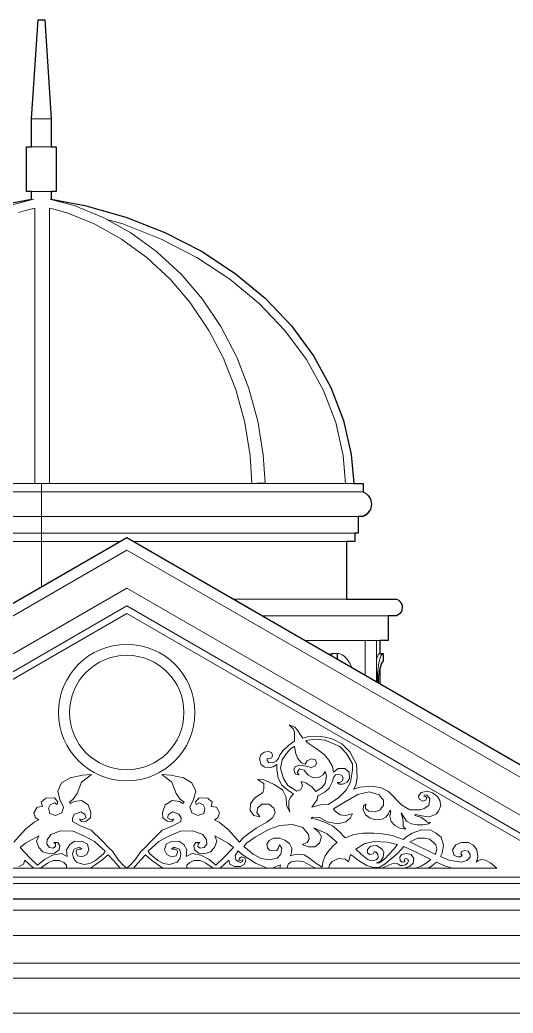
# Model space of a CAD drawing. Header units: millimetres. Extents: x -667 to -468, y -723 to -475.
# Drawn here: x -646.134 to -643.893, y -487.113 to -482.6 of the extents above; entities that cross this region are included whole.
import ezdxf

# ---------------------------------------------------------------- set-up
doc = ezdxf.new("R2010")
doc.units = ezdxf.units.MM
doc.layers.get('0').update_dxf_attribs({"lineweight": 9})
doc.layers.add('dinding', color=36, linetype='Continuous', lineweight=9)
doc.layers.add('NOTASI', color=250, linetype='Continuous', lineweight=5)

# ---------------------------------------------------------------- blocks, each defined once
blk = doc.blocks.new('RE3ER')
for p, q in [((-633.3624, -488.2026), (-633.3884, -488.1925)), ((-633.3884, -488.1925), (-633.3708, -488.2098)), ((-633.3708, -488.2098), (-633.3641, -488.2247)), ((-633.3493, -488.2171), (-633.3624, -488.2026)), ((-633.3391, -488.2353), (-633.3493, -488.2171)), ((-633.3641, -488.2247), (-633.3638, -488.2666)), ((-633.3269, -488.2527), (-633.3391, -488.2353)), ((-633.2991, -488.2445), (-633.3269, -488.2527)), ((-633.2709, -488.2578), (-633.3119, -488.2631)), ((-633.3119, -488.2631), (-633.3071, -488.2725)), ((-633.2565, -488.2437), (-633.2991, -488.2445)), ((-633.2244, -488.2621), (-633.2709, -488.2578)), ((-633.2246, -488.2479), (-633.2565, -488.2437)), ((-633.1905, -488.2576), (-633.2246, -488.2479)), ((-633.1586, -488.291), (-633.2244, -488.2621)), ((-633.1485, -488.2787), (-633.1905, -488.2576)), ((-633.4163, -488.3082), (-633.4302, -488.329)), ((-633.3892, -488.2843), (-633.4163, -488.3082)), ((-633.4001, -488.3224), (-633.3842, -488.3021)), ((-633.3638, -488.2666), (-633.3892, -488.2843)), ((-633.3842, -488.3021), (-633.3645, -488.2895)), ((-633.3645, -488.2895), (-633.3596, -488.3182)), ((-633.3071, -488.2725), (-633.265, -488.3002)), ((-633.265, -488.3002), (-633.2298, -488.3268)), ((-633.1282, -488.3224), (-633.1586, -488.291)), ((-633.1123, -488.3152), (-633.1485, -488.2787)), ((-633.517, -488.3287), (-633.5238, -488.3467)), ((-633.5238, -488.3467), (-633.5156, -488.3745)), ((-633.5026, -488.3155), (-633.517, -488.3287)), ((-633.482, -488.3138), (-633.5026, -488.3155)), ((-633.4888, -488.3545), (-633.4877, -488.3457)), ((-633.4814, -488.3628), (-633.4888, -488.3545)), ((-633.4877, -488.3457), (-633.4807, -488.3468)), ((-633.4681, -488.3179), (-633.482, -488.3138)), ((-633.4807, -488.3468), (-633.4666, -488.3416)), ((-633.464, -488.3298), (-633.4681, -488.3179)), ((-633.4666, -488.3416), (-633.464, -488.3298)), ((-633.4367, -488.3448), (-633.4478, -488.3577)), ((-633.4302, -488.329), (-633.4367, -488.3448)), ((-633.4273, -488.3887), (-633.4205, -488.3515)), ((-633.4205, -488.3515), (-633.4001, -488.3224)), ((-633.3596, -488.3182), (-633.3504, -488.3438)), ((-633.3504, -488.3438), (-633.3324, -488.3652)), ((-633.3151, -488.371), (-633.3065, -488.3555)), ((-633.3065, -488.3555), (-633.2874, -488.3459)), ((-633.2874, -488.3459), (-633.268, -488.351)), ((-633.268, -488.351), (-633.2635, -488.3665)), ((-633.2298, -488.3268), (-633.2074, -488.352)), ((-633.2074, -488.352), (-633.1916, -488.382)), ((-633.1002, -488.3694), (-633.1282, -488.3224)), ((-633.0831, -488.3709), (-633.1123, -488.3152)), ((-633.5156, -488.3745), (-633.4994, -488.3837)), ((-633.4994, -488.3837), (-633.4785, -488.3872)), ((-633.4635, -488.3645), (-633.4814, -488.3628)), ((-633.4785, -488.3872), (-633.4617, -488.3823)), ((-633.4478, -488.3577), (-633.4635, -488.3645)), ((-633.4617, -488.3823), (-633.4446, -488.3717)), ((-633.4446, -488.3717), (-633.4449, -488.3952)), ((-633.4449, -488.3952), (-633.4379, -488.4348)), ((-633.414, -488.4354), (-633.4273, -488.3887)), ((-633.3608, -488.3819), (-633.3668, -488.3964)), ((-633.3668, -488.3964), (-633.3601, -488.416)), ((-633.3361, -488.3755), (-633.3608, -488.3819)), ((-633.3526, -488.4079), (-633.3421, -488.3915)), ((-633.3421, -488.3915), (-633.3204, -488.398)), ((-633.3054, -488.3819), (-633.3361, -488.3755)), ((-633.3324, -488.3652), (-633.3151, -488.371)), ((-633.3204, -488.398), (-633.3017, -488.4214)), ((-633.2885, -488.3861), (-633.3054, -488.3819)), ((-633.2702, -488.3793), (-633.2885, -488.3861)), ((-633.2635, -488.3665), (-633.2702, -488.3793)), ((-633.1916, -488.382), (-633.1874, -488.4078)), ((-633.1874, -488.4078), (-633.1653, -488.3903)), ((-633.1653, -488.3903), (-633.1361, -488.3911)), ((-633.1361, -488.3911), (-633.1153, -488.4074)), ((-633.1095, -488.4532), (-633.1002, -488.3987)), ((-633.1002, -488.3987), (-633.1002, -488.3694)), ((-633.0794, -488.4297), (-633.0831, -488.3709)), ((-634.4222, -488.4561), (-634.3838, -488.4322)), ((-634.3838, -488.4322), (-634.3268, -488.4205)), ((-634.2859, -488.4179), (-634.3313, -488.4522)), ((-634.3268, -488.4205), (-634.2859, -488.4179)), ((-633.9259, -488.4205), (-633.9668, -488.4179)), ((-633.9668, -488.4179), (-633.9214, -488.4522)), ((-633.8689, -488.4322), (-633.9259, -488.4205)), ((-633.8305, -488.4561), (-633.8689, -488.4322)), ((-633.5027, -488.4423), (-633.5318, -488.4409)), ((-633.5318, -488.4409), (-633.5032, -488.4585)), ((-633.459, -488.4617), (-633.5027, -488.4423)), ((-633.4379, -488.4348), (-633.4209, -488.4661)), ((-633.3939, -488.4676), (-633.414, -488.4354)), ((-633.3601, -488.416), (-633.3428, -488.4192)), ((-633.3428, -488.4192), (-633.3526, -488.4079)), ((-633.3017, -488.4214), (-633.2771, -488.4326)), ((-633.2771, -488.4326), (-633.2553, -488.4306)), ((-633.2553, -488.4306), (-633.2342, -488.4196)), ((-633.2342, -488.4196), (-633.2247, -488.4034)), ((-633.2247, -488.4034), (-633.2184, -488.4241)), ((-633.2184, -488.4241), (-633.2246, -488.4588)), ((-633.1874, -488.4313), (-633.1907, -488.4497)), ((-633.1784, -488.4193), (-633.1874, -488.4313)), ((-633.162, -488.4166), (-633.1784, -488.4193)), ((-633.1491, -488.4217), (-633.162, -488.4166)), ((-633.1599, -488.454), (-633.1466, -488.4459)), ((-633.1426, -488.4322), (-633.1491, -488.4217)), ((-633.1466, -488.4459), (-633.1426, -488.4322)), ((-633.1149, -488.4354), (-633.1255, -488.4529)), ((-633.1153, -488.4074), (-633.1149, -488.4354)), ((-633.0839, -488.4616), (-633.0794, -488.4297)), ((-634.4399, -488.4942), (-634.4222, -488.4561)), ((-634.3313, -488.4522), (-634.351, -488.5046)), ((-633.9214, -488.4522), (-633.9017, -488.5046)), ((-633.8128, -488.4942), (-633.8305, -488.4561)), ((-633.5027, -488.4807), (-633.5085, -488.4996)), ((-633.5032, -488.4585), (-633.5027, -488.4807)), ((-633.4186, -488.4868), (-633.459, -488.4617)), ((-633.4209, -488.4661), (-633.3937, -488.4889)), ((-633.4024, -488.5201), (-633.4186, -488.4868)), ((-633.3533, -488.4942), (-633.3939, -488.4676)), ((-633.3937, -488.4889), (-633.3681, -488.5062)), ((-633.3356, -488.4852), (-633.3533, -488.4942)), ((-633.3278, -488.4706), (-633.3356, -488.4852)), ((-633.3129, -488.4553), (-633.3344, -488.4489)), ((-633.3344, -488.4489), (-633.3278, -488.4706)), ((-633.2847, -488.4734), (-633.3129, -488.4553)), ((-633.2665, -488.4944), (-633.2847, -488.4734)), ((-633.2416, -488.4784), (-633.2665, -488.4944)), ((-633.2246, -488.4588), (-633.2416, -488.4784)), ((-633.2061, -488.4805), (-633.2253, -488.4966)), ((-633.1907, -488.4497), (-633.2061, -488.4805)), ((-633.1705, -488.4545), (-633.1599, -488.454)), ((-633.1614, -488.4617), (-633.1705, -488.4545)), ((-633.1644, -488.5235), (-633.1294, -488.4888)), ((-633.1442, -488.4616), (-633.1614, -488.4617)), ((-633.1255, -488.4529), (-633.1442, -488.4616)), ((-633.1294, -488.4888), (-633.1095, -488.4532)), ((-633.0948, -488.484), (-633.0839, -488.4616)), ((-633.0666, -488.4759), (-633.0948, -488.484)), ((-633.0117, -488.471), (-633.0666, -488.4759)), ((-632.971, -488.4782), (-633.0117, -488.471)), ((-632.9377, -488.4949), (-632.971, -488.4782)), ((-634.5146, -488.543), (-634.4945, -488.5248)), ((-634.4945, -488.5248), (-634.455, -488.5243)), ((-634.455, -488.5243), (-634.439, -488.5424)), ((-634.4303, -488.5307), (-634.4399, -488.4942)), ((-634.4136, -488.5664), (-634.4303, -488.5307)), ((-634.3691, -488.5294), (-634.3872, -488.5431)), ((-634.351, -488.5046), (-634.3691, -488.5294)), ((-634.3654, -488.5407), (-634.3322, -488.5366)), ((-634.3322, -488.5366), (-634.3016, -488.5559)), ((-633.9205, -488.5366), (-633.9511, -488.5559)), ((-633.8873, -488.5407), (-633.9205, -488.5366)), ((-633.9017, -488.5046), (-633.8836, -488.5294)), ((-633.8836, -488.5294), (-633.8655, -488.5431)), ((-633.8391, -488.5664), (-633.8224, -488.5307)), ((-633.8224, -488.5307), (-633.8128, -488.4942)), ((-633.7977, -488.5243), (-633.8137, -488.5424)), ((-633.7582, -488.5248), (-633.7977, -488.5243)), ((-633.7381, -488.543), (-633.7582, -488.5248)), ((-633.5453, -488.5253), (-633.5644, -488.5509)), ((-633.5085, -488.4996), (-633.5453, -488.5253)), ((-633.3999, -488.5564), (-633.4024, -488.5201)), ((-633.3817, -488.5207), (-633.3902, -488.5393)), ((-633.3681, -488.5062), (-633.3817, -488.5207)), ((-633.2609, -488.5328), (-633.2744, -488.5514)), ((-633.2588, -488.5134), (-633.2609, -488.5328)), ((-633.2521, -488.511), (-633.2588, -488.5134)), ((-633.2253, -488.4966), (-633.2521, -488.511)), ((-633.2111, -488.5536), (-633.1644, -488.5235)), ((-633.1346, -488.5412), (-633.0762, -488.5086)), ((-633.0762, -488.5086), (-633.0245, -488.4971)), ((-633.0245, -488.4971), (-632.9799, -488.5097)), ((-632.9799, -488.5097), (-632.9599, -488.534)), ((-632.9599, -488.534), (-632.9599, -488.5575)), ((-632.8768, -488.5572), (-632.9377, -488.4949)), ((-632.7887, -488.4988), (-632.8011, -488.5153)), ((-632.8011, -488.5153), (-632.7977, -488.5301)), ((-632.7977, -488.5301), (-632.7816, -488.5388)), ((-632.7598, -488.4937), (-632.7887, -488.4988)), ((-632.7816, -488.5388), (-632.7673, -488.5343)), ((-632.7761, -488.5157), (-632.7739, -488.5102)), ((-632.7682, -488.5181), (-632.7761, -488.5157)), ((-632.7739, -488.5102), (-632.7628, -488.511)), ((-632.7625, -488.524), (-632.7682, -488.5181)), ((-632.7673, -488.5343), (-632.7625, -488.524)), ((-632.7628, -488.511), (-632.749, -488.5273)), ((-632.7365, -488.5014), (-632.7598, -488.4937)), ((-632.749, -488.5273), (-632.7539, -488.5585)), ((-632.7136, -488.5175), (-632.7365, -488.5014)), ((-632.7034, -488.5356), (-632.7136, -488.5175)), ((-632.6991, -488.5604), (-632.7034, -488.5356)), ((-634.5479, -488.5922), (-634.5335, -488.5667)), ((-634.5335, -488.5667), (-634.5094, -488.5637)), ((-634.5094, -488.5637), (-634.5146, -488.543)), ((-634.4742, -488.5554), (-634.4818, -488.5707)), ((-634.4818, -488.5707), (-634.4762, -488.595)), ((-634.4553, -488.5463), (-634.4742, -488.5554)), ((-634.4418, -488.554), (-634.4553, -488.5463)), ((-634.439, -488.5424), (-634.4418, -488.554)), ((-634.4217, -488.5915), (-634.4136, -488.5664)), ((-634.3872, -488.5431), (-634.3817, -488.5495)), ((-634.3817, -488.5495), (-634.3654, -488.5407)), ((-634.3016, -488.5559), (-634.2895, -488.5907)), ((-633.9511, -488.5559), (-633.9632, -488.5907)), ((-633.871, -488.5495), (-633.8873, -488.5407)), ((-633.8655, -488.5431), (-633.871, -488.5495)), ((-633.831, -488.5915), (-633.8391, -488.5664)), ((-633.8137, -488.5424), (-633.8109, -488.554)), ((-633.8109, -488.554), (-633.7974, -488.5463)), ((-633.7974, -488.5463), (-633.7785, -488.5554)), ((-633.7785, -488.5554), (-633.7709, -488.5707)), ((-633.7709, -488.5707), (-633.7765, -488.595)), ((-633.7433, -488.5637), (-633.7381, -488.543)), ((-633.7192, -488.5667), (-633.7433, -488.5637)), ((-633.7048, -488.5922), (-633.7192, -488.5667)), ((-633.5644, -488.5509), (-633.5655, -488.5806)), ((-633.5655, -488.5806), (-633.5495, -488.6034)), ((-633.5355, -488.5901), (-633.5313, -488.5699)), ((-633.5313, -488.5699), (-633.5118, -488.5532)), ((-633.5118, -488.5532), (-633.4787, -488.5518)), ((-633.4787, -488.5518), (-633.4583, -488.5707)), ((-633.4583, -488.5707), (-633.4512, -488.5909)), ((-633.385, -488.5882), (-633.3999, -488.5564)), ((-633.3902, -488.5393), (-633.3892, -488.5675)), ((-633.3892, -488.5675), (-633.385, -488.5882)), ((-633.2744, -488.5514), (-633.2856, -488.5667)), ((-633.2856, -488.5667), (-633.2358, -488.5519)), ((-633.2358, -488.5519), (-633.2111, -488.5536)), ((-633.1865, -488.5744), (-633.1346, -488.5412)), ((-633.1798, -488.5843), (-633.1865, -488.5744)), ((-633.0499, -488.56), (-633.0521, -488.5784)), ((-633.0521, -488.5784), (-633.0408, -488.6016)), ((-633.0378, -488.5519), (-633.0499, -488.56)), ((-633.0413, -488.5716), (-633.041, -488.5596)), ((-633.0261, -488.5844), (-633.0413, -488.5716)), ((-633.041, -488.5596), (-633.0378, -488.5519)), ((-632.9761, -488.5805), (-633.0003, -488.5881)), ((-632.9599, -488.5575), (-632.9761, -488.5805)), ((-632.9374, -488.5964), (-632.9315, -488.5801)), ((-632.9315, -488.5801), (-632.9267, -488.5872)), ((-632.8403, -488.5783), (-632.8768, -488.5572)), ((-632.7912, -488.5786), (-632.8403, -488.5783)), ((-632.7754, -488.5722), (-632.7912, -488.5786)), ((-632.7539, -488.5585), (-632.7754, -488.5722)), ((-632.7091, -488.5848), (-632.6991, -488.5604)), ((-634.5404, -488.6139), (-634.5479, -488.5922)), ((-634.5467, -488.6348), (-634.5255, -488.6239)), ((-634.5255, -488.6239), (-634.5404, -488.6139)), ((-634.4762, -488.595), (-634.45, -488.6045)), ((-634.45, -488.6045), (-634.4217, -488.5915)), ((-634.3631, -488.5974), (-634.3729, -488.6149)), ((-634.3729, -488.6149), (-634.3723, -488.6309)), ((-634.3337, -488.5877), (-634.3631, -488.5974)), ((-634.3314, -488.6317), (-634.3404, -488.6203)), ((-634.3404, -488.6203), (-634.3259, -488.6223)), ((-634.3161, -488.5995), (-634.3337, -488.5877)), ((-634.3259, -488.6223), (-634.3114, -488.6139)), ((-634.3114, -488.6139), (-634.3161, -488.5995)), ((-634.2906, -488.6139), (-634.3106, -488.6304)), ((-634.2895, -488.5907), (-634.2906, -488.6139)), ((-633.9632, -488.5907), (-633.9621, -488.6139)), ((-633.9621, -488.6139), (-633.9421, -488.6304)), ((-633.9413, -488.6139), (-633.9366, -488.5995)), ((-633.9268, -488.6223), (-633.9413, -488.6139)), ((-633.9366, -488.5995), (-633.919, -488.5877)), ((-633.9123, -488.6203), (-633.9268, -488.6223)), ((-633.9213, -488.6317), (-633.9123, -488.6203)), ((-633.919, -488.5877), (-633.8896, -488.5974)), ((-633.8896, -488.5974), (-633.8798, -488.6149)), ((-633.8798, -488.6149), (-633.8804, -488.6309)), ((-633.8027, -488.6045), (-633.831, -488.5915)), ((-633.7765, -488.595), (-633.8027, -488.6045)), ((-633.7272, -488.6239), (-633.7123, -488.6139)), ((-633.706, -488.6348), (-633.7272, -488.6239)), ((-633.7123, -488.6139), (-633.7048, -488.5922)), ((-633.5495, -488.6034), (-633.5219, -488.6094)), ((-633.5219, -488.6094), (-633.5355, -488.5901)), ((-633.4626, -488.6135), (-633.4901, -488.634)), ((-633.4512, -488.5909), (-633.4626, -488.6135)), ((-633.2887, -488.6173), (-633.2817, -488.6115)), ((-633.2651, -488.6201), (-633.2887, -488.6173)), ((-633.2817, -488.6115), (-633.2499, -488.6131)), ((-633.2304, -488.6322), (-633.2651, -488.6201)), ((-633.2499, -488.6131), (-633.2152, -488.6322)), ((-633.1566, -488.6006), (-633.1798, -488.5843)), ((-633.1328, -488.6043), (-633.1566, -488.6006)), ((-633.101, -488.5969), (-633.1328, -488.6043)), ((-633.1309, -488.6326), (-633.1089, -488.6153)), ((-633.1089, -488.6153), (-633.101, -488.5969)), ((-633.0408, -488.6016), (-633.0209, -488.6165)), ((-633.0003, -488.5881), (-633.0261, -488.5844)), ((-633.0209, -488.6165), (-632.9955, -488.6243)), ((-632.9955, -488.6243), (-632.9659, -488.6211)), ((-632.9659, -488.6211), (-632.9488, -488.6116)), ((-632.9488, -488.6116), (-632.9374, -488.5964)), ((-632.9267, -488.5872), (-632.9309, -488.6065)), ((-632.9309, -488.6065), (-632.9247, -488.6314)), ((-632.8789, -488.5926), (-632.8551, -488.6292)), ((-632.8713, -488.6195), (-632.8789, -488.5926)), ((-632.8699, -488.6371), (-632.8713, -488.6195)), ((-632.8173, -488.6037), (-632.8159, -488.5984)), ((-632.7907, -488.612), (-632.8173, -488.6037)), ((-632.8159, -488.5984), (-632.8011, -488.6018)), ((-632.8011, -488.6018), (-632.7692, -488.609)), ((-632.7756, -488.6226), (-632.7907, -488.612)), ((-632.7605, -488.6336), (-632.7756, -488.6226)), ((-632.7692, -488.609), (-632.7437, -488.6072)), ((-632.7437, -488.6072), (-632.7199, -488.5974)), ((-632.7199, -488.5974), (-632.7091, -488.5848)), ((-634.6387, -488.7247), (-634.5863, -488.6663)), ((-634.5863, -488.6663), (-634.5467, -488.6348)), ((-634.3723, -488.6309), (-634.3364, -488.6508)), ((-634.3364, -488.6508), (-634.2878, -488.6711)), ((-634.3106, -488.6304), (-634.3314, -488.6317)), ((-634.2878, -488.6711), (-634.2401, -488.717)), ((-633.9649, -488.6711), (-634.0126, -488.717)), ((-633.9163, -488.6508), (-633.9649, -488.6711)), ((-633.9421, -488.6304), (-633.9213, -488.6317)), ((-633.8804, -488.6309), (-633.9163, -488.6508)), ((-633.6664, -488.6663), (-633.706, -488.6348)), ((-633.614, -488.7247), (-633.6664, -488.6663)), ((-633.5388, -488.6615), (-633.57, -488.6841)), ((-633.4827, -488.6682), (-633.5428, -488.7029)), ((-633.4901, -488.634), (-633.5388, -488.6615)), ((-633.4304, -488.6491), (-633.4827, -488.6682)), ((-633.3729, -488.6456), (-633.4304, -488.6491)), ((-633.3264, -488.6585), (-633.3729, -488.6456)), ((-633.2999, -488.6898), (-633.3264, -488.6585)), ((-633.2161, -488.687), (-633.2769, -488.6595)), ((-633.2769, -488.6595), (-633.2531, -488.6802)), ((-633.1911, -488.6512), (-633.2304, -488.6322)), ((-633.2152, -488.6322), (-633.167, -488.6425)), ((-633.1621, -488.6751), (-633.1911, -488.6512)), ((-633.167, -488.6425), (-633.1309, -488.6326)), ((-632.9247, -488.6314), (-632.9077, -488.6501)), ((-632.9077, -488.6501), (-632.8851, -488.662)), ((-632.8851, -488.662), (-632.8583, -488.6668)), ((-632.8696, -488.6538), (-632.8699, -488.6371)), ((-632.8583, -488.6668), (-632.8696, -488.6538)), ((-632.8551, -488.6292), (-632.8332, -488.6413)), ((-632.8332, -488.6413), (-632.8067, -488.6471)), ((-632.7877, -488.6696), (-632.83, -488.6845)), ((-632.8067, -488.6471), (-632.7792, -488.6471)), ((-632.744, -488.6701), (-632.7877, -488.6696)), ((-632.7792, -488.6471), (-632.7555, -488.6423)), ((-632.7467, -488.6362), (-632.7605, -488.6336)), ((-632.7555, -488.6423), (-632.7467, -488.6362)), ((-632.7231, -488.6823), (-632.744, -488.6701)), ((-634.5262, -488.6971), (-634.5866, -488.7302)), ((-634.5359, -488.7214), (-634.5262, -488.6971)), ((-634.488, -488.7141), (-634.4899, -488.7337)), ((-634.4717, -488.691), (-634.488, -488.7141)), ((-634.4271, -488.6738), (-634.4717, -488.691)), ((-634.3701, -488.6751), (-634.4271, -488.6738)), ((-634.3178, -488.6975), (-634.3701, -488.6751)), ((-634.2729, -488.7226), (-634.3178, -488.6975)), ((-634.2401, -488.717), (-634.2063, -488.7527)), ((-634.0126, -488.717), (-634.0464, -488.7527)), ((-633.9798, -488.7226), (-633.9349, -488.6975)), ((-633.9349, -488.6975), (-633.8826, -488.6751)), ((-633.8826, -488.6751), (-633.8256, -488.6738)), ((-633.8256, -488.6738), (-633.781, -488.691)), ((-633.781, -488.691), (-633.7647, -488.7141)), ((-633.7647, -488.7141), (-633.7628, -488.7337)), ((-633.7168, -488.7214), (-633.7265, -488.6971)), ((-633.7265, -488.6971), (-633.6661, -488.7302)), ((-633.5978, -488.7056), (-633.614, -488.7247)), ((-633.57, -488.6841), (-633.5978, -488.7056)), ((-633.5428, -488.7029), (-633.5826, -488.7304)), ((-633.4792, -488.7179), (-633.4573, -488.7076)), ((-633.4573, -488.7076), (-633.4309, -488.7074)), ((-633.4309, -488.7074), (-633.4079, -488.7157)), ((-633.4079, -488.7157), (-633.3874, -488.7316)), ((-633.3064, -488.7268), (-633.2976, -488.7112)), ((-633.2976, -488.7112), (-633.2999, -488.6898)), ((-633.2531, -488.6802), (-633.2414, -488.7009)), ((-633.2414, -488.7009), (-633.2509, -488.7292)), ((-633.1706, -488.7264), (-633.2161, -488.687)), ((-633.1337, -488.7051), (-633.1621, -488.6751)), ((-633.0952, -488.6906), (-633.1337, -488.7051)), ((-633.0505, -488.684), (-633.0952, -488.6906)), ((-633.0043, -488.6837), (-633.0505, -488.684)), ((-632.9663, -488.6875), (-633.0043, -488.6837)), ((-632.9206, -488.6944), (-632.9663, -488.6875)), ((-632.8692, -488.7124), (-632.9206, -488.6944)), ((-632.8582, -488.7024), (-632.8692, -488.7124)), ((-632.83, -488.6845), (-632.8582, -488.7024)), ((-632.84, -488.7234), (-632.804, -488.7069)), ((-632.804, -488.7069), (-632.7716, -488.7069)), ((-632.7716, -488.7069), (-632.7514, -488.7109)), ((-632.7514, -488.7109), (-632.7322, -488.7262)), ((-632.6973, -488.7023), (-632.7231, -488.6823)), ((-632.6878, -488.7395), (-632.6973, -488.7023)), ((-634.5866, -488.7302), (-634.6111, -488.7499)), ((-634.6111, -488.7499), (-634.5664, -488.7971)), ((-634.5258, -488.7498), (-634.5359, -488.7214)), ((-634.5073, -488.7694), (-634.5258, -488.7498)), ((-634.4899, -488.7337), (-634.4775, -488.7499)), ((-634.4775, -488.7499), (-634.4604, -488.7523)), ((-634.4604, -488.7523), (-634.4495, -488.7448)), ((-634.4506, -488.7335), (-634.4583, -488.7272)), ((-634.4583, -488.7272), (-634.44, -488.7272)), ((-634.4338, -488.7606), (-634.4542, -488.775)), ((-634.4495, -488.7448), (-634.4506, -488.7335)), ((-634.44, -488.7272), (-634.4306, -488.7406)), ((-634.4306, -488.7406), (-634.4338, -488.7606)), ((-634.3995, -488.7602), (-634.3854, -488.7364)), ((-634.3964, -488.79), (-634.3995, -488.7602)), ((-634.3854, -488.7364), (-634.3637, -488.7205)), ((-634.366, -488.757), (-634.3727, -488.7763)), ((-634.3424, -488.7482), (-634.366, -488.757)), ((-634.3637, -488.7205), (-634.3278, -488.7221)), ((-634.3568, -488.7728), (-634.3551, -488.7621)), ((-634.3551, -488.7621), (-634.3462, -488.7568)), ((-634.3462, -488.7568), (-634.3337, -488.7574)), ((-634.329, -488.7549), (-634.3424, -488.7482)), ((-634.3337, -488.7574), (-634.329, -488.7549)), ((-634.3278, -488.7221), (-634.3051, -488.7349)), ((-634.298, -488.7595), (-634.3083, -488.7805)), ((-634.3051, -488.7349), (-634.298, -488.7595)), ((-634.2238, -488.7667), (-634.2729, -488.7226)), ((-634.2063, -488.7527), (-634.1914, -488.7665)), ((-634.0613, -488.7665), (-634.0464, -488.7527)), ((-634.0289, -488.7667), (-633.9798, -488.7226)), ((-633.9476, -488.7349), (-633.9547, -488.7595)), ((-633.9547, -488.7595), (-633.9444, -488.7805)), ((-633.9249, -488.7221), (-633.9476, -488.7349)), ((-633.889, -488.7205), (-633.9249, -488.7221)), ((-633.9237, -488.7549), (-633.9103, -488.7482)), ((-633.919, -488.7574), (-633.9237, -488.7549)), ((-633.9065, -488.7568), (-633.919, -488.7574)), ((-633.9103, -488.7482), (-633.8866, -488.757)), ((-633.8976, -488.7621), (-633.9065, -488.7568)), ((-633.8959, -488.7728), (-633.8976, -488.7621)), ((-633.8673, -488.7364), (-633.889, -488.7205)), ((-633.8866, -488.757), (-633.88, -488.7763)), ((-633.8532, -488.7602), (-633.8673, -488.7364)), ((-633.8563, -488.79), (-633.8532, -488.7602)), ((-633.8127, -488.7272), (-633.822, -488.7406)), ((-633.822, -488.7406), (-633.8189, -488.7606)), ((-633.8189, -488.7606), (-633.7985, -488.775)), ((-633.7944, -488.7272), (-633.8127, -488.7272)), ((-633.8032, -488.7448), (-633.8021, -488.7335)), ((-633.7923, -488.7523), (-633.8032, -488.7448)), ((-633.8021, -488.7335), (-633.7944, -488.7272)), ((-633.7752, -488.7499), (-633.7923, -488.7523)), ((-633.7628, -488.7337), (-633.7752, -488.7499)), ((-633.7454, -488.7694), (-633.7269, -488.7498)), ((-633.7269, -488.7498), (-633.7168, -488.7214)), ((-633.6416, -488.7499), (-633.6863, -488.7971)), ((-633.6661, -488.7302), (-633.6416, -488.7499)), ((-633.5826, -488.7304), (-633.5945, -488.7442)), ((-633.5945, -488.7442), (-633.552, -488.7791)), ((-633.4897, -488.7339), (-633.4792, -488.7179)), ((-633.4866, -488.7504), (-633.4897, -488.7339)), ((-633.4774, -488.7613), (-633.4866, -488.7504)), ((-633.4591, -488.7652), (-633.4774, -488.7613)), ((-633.4364, -488.7513), (-633.4441, -488.7629)), ((-633.4324, -488.7379), (-633.4364, -488.7513)), ((-633.4213, -488.753), (-633.4324, -488.7379)), ((-633.4256, -488.7797), (-633.4213, -488.753)), ((-633.3874, -488.7316), (-633.3765, -488.7532)), ((-633.3765, -488.7532), (-633.3772, -488.7746)), ((-633.3289, -488.7355), (-633.3064, -488.7268)), ((-633.3011, -488.7467), (-633.3289, -488.7355)), ((-633.2724, -488.7467), (-633.3011, -488.7467)), ((-633.2509, -488.7292), (-633.2724, -488.7467)), ((-633.2241, -488.7876), (-633.2066, -488.7615)), ((-633.2066, -488.7615), (-633.1821, -488.7361)), ((-633.1821, -488.7361), (-633.1706, -488.7264)), ((-633.0472, -488.7333), (-633.0849, -488.7572)), ((-633.0849, -488.7572), (-633.0598, -488.7815)), ((-633.0018, -488.7225), (-633.0472, -488.7333)), ((-633.033, -488.7587), (-633.0189, -488.7434)), ((-633.033, -488.7738), (-633.033, -488.7587)), ((-633.0189, -488.7434), (-632.9913, -488.7407)), ((-632.9426, -488.7256), (-633.0018, -488.7225)), ((-632.9913, -488.7407), (-632.966, -488.7565)), ((-632.966, -488.7565), (-632.9576, -488.7709)), ((-632.9532, -488.8008), (-632.9135, -488.7584)), ((-632.8959, -488.7364), (-632.9426, -488.7256)), ((-632.9135, -488.7584), (-632.8959, -488.7364)), ((-632.8948, -488.7748), (-632.8679, -488.7455)), ((-632.8679, -488.7455), (-632.8055, -488.7741)), ((-632.7241, -488.7808), (-632.84, -488.7234)), ((-632.7322, -488.7262), (-632.7216, -488.7366)), ((-632.7172, -488.7556), (-632.7241, -488.7808)), ((-632.7216, -488.7366), (-632.7172, -488.7556)), ((-632.6936, -488.7747), (-632.6878, -488.7395)), ((-632.6311, -488.7371), (-632.6456, -488.7601)), ((-632.6456, -488.7601), (-632.6382, -488.7851)), ((-632.6061, -488.7266), (-632.6311, -488.7371)), ((-632.574, -488.7266), (-632.6061, -488.7266)), ((-632.5512, -488.7393), (-632.574, -488.7266)), ((-632.5361, -488.7603), (-632.5512, -488.7393)), ((-632.5304, -488.7901), (-632.5361, -488.7603)), ((-634.5664, -488.7971), (-634.5319, -488.8297)), ((-634.5319, -488.8297), (-634.5003, -488.804)), ((-634.4761, -488.7789), (-634.5073, -488.7694)), ((-634.5003, -488.804), (-634.4635, -488.7838)), ((-634.4542, -488.775), (-634.4761, -488.7789)), ((-634.4635, -488.7838), (-634.4233, -488.7769)), ((-634.4233, -488.7769), (-634.3964, -488.79)), ((-634.3727, -488.7763), (-634.3687, -488.7977)), ((-634.3687, -488.7977), (-634.3553, -488.8157)), ((-634.3502, -488.7872), (-634.3568, -488.7728)), ((-634.3293, -488.7915), (-634.3502, -488.7872)), ((-634.3083, -488.7805), (-634.3293, -488.7915)), ((-634.291, -488.8436), (-634.2388, -488.8072)), ((-634.2682, -488.8083), (-634.2318, -488.7775)), ((-634.2388, -488.8072), (-634.2113, -488.7827)), ((-634.2318, -488.7775), (-634.2238, -488.7667)), ((-634.2113, -488.7827), (-634.1749, -488.8223)), ((-634.1914, -488.7665), (-634.1635, -488.8063)), ((-634.1635, -488.8063), (-634.1407, -488.8306)), ((-634.0891, -488.8063), (-634.112, -488.8306)), ((-634.0613, -488.7665), (-634.0891, -488.8063)), ((-634.0414, -488.7827), (-634.0778, -488.8223)), ((-634.0139, -488.8072), (-634.0414, -488.7827)), ((-634.0209, -488.7775), (-634.0289, -488.7667)), ((-633.9845, -488.8083), (-634.0209, -488.7775)), ((-633.9617, -488.8436), (-634.0139, -488.8072)), ((-633.9444, -488.7805), (-633.9234, -488.7915)), ((-633.9234, -488.7915), (-633.9025, -488.7872)), ((-633.9025, -488.7872), (-633.8959, -488.7728)), ((-633.884, -488.7977), (-633.8974, -488.8157)), ((-633.88, -488.7763), (-633.884, -488.7977)), ((-633.8294, -488.7769), (-633.8563, -488.79)), ((-633.7892, -488.7838), (-633.8294, -488.7769)), ((-633.7985, -488.775), (-633.7766, -488.7789)), ((-633.7524, -488.804), (-633.7892, -488.7838)), ((-633.7766, -488.7789), (-633.7454, -488.7694)), ((-633.7208, -488.8297), (-633.7524, -488.804)), ((-633.6863, -488.7971), (-633.7208, -488.8297)), ((-633.6334, -488.7863), (-633.6206, -488.7646)), ((-633.6305, -488.8048), (-633.6334, -488.7863)), ((-633.6198, -488.8137), (-633.6305, -488.8048)), ((-633.6206, -488.7646), (-633.6026, -488.7815)), ((-633.6045, -488.7917), (-633.616, -488.8001)), ((-633.616, -488.8001), (-633.616, -488.8082)), ((-633.616, -488.8082), (-633.6075, -488.8075)), ((-633.6075, -488.8075), (-633.5996, -488.8051)), ((-633.5905, -488.7969), (-633.6045, -488.7917)), ((-633.6026, -488.7815), (-633.5409, -488.8208)), ((-633.5996, -488.8051), (-633.6004, -488.8128)), ((-633.5854, -488.8101), (-633.5905, -488.7969)), ((-633.552, -488.7791), (-633.5155, -488.7988)), ((-633.5155, -488.7988), (-633.4772, -488.8058)), ((-633.4772, -488.8058), (-633.4432, -488.7975)), ((-633.4441, -488.7629), (-633.4591, -488.7652)), ((-633.4432, -488.7975), (-633.4256, -488.7797)), ((-633.3772, -488.7746), (-633.3834, -488.7879)), ((-633.3834, -488.7879), (-633.3563, -488.7803)), ((-633.3563, -488.7803), (-633.3203, -488.7822)), ((-633.3203, -488.7822), (-633.2961, -488.7984)), ((-633.2961, -488.7984), (-633.2723, -488.8178)), ((-633.2358, -488.8155), (-633.2241, -488.7876)), ((-633.1935, -488.8129), (-633.1646, -488.8)), ((-633.1646, -488.8), (-633.1337, -488.8028)), ((-633.1337, -488.8028), (-633.1186, -488.8147)), ((-633.1186, -488.8147), (-633.1089, -488.7818)), ((-633.1089, -488.7818), (-633.0958, -488.7907)), ((-633.0958, -488.7907), (-633.0729, -488.8086)), ((-633.0598, -488.7815), (-633.0288, -488.8048)), ((-633.0215, -488.7808), (-633.033, -488.7738)), ((-633.0288, -488.8048), (-633.0125, -488.8101)), ((-633.0072, -488.7787), (-633.0215, -488.7808)), ((-633.0125, -488.8101), (-632.9926, -488.8052)), ((-633.0028, -488.7687), (-633.0072, -488.7787)), ((-632.9946, -488.7687), (-633.0028, -488.7687)), ((-632.9858, -488.7794), (-632.9946, -488.7687)), ((-632.9926, -488.8052), (-632.9838, -488.7965)), ((-632.9838, -488.7965), (-632.9858, -488.7794)), ((-632.9776, -488.8192), (-632.9532, -488.8008)), ((-632.9609, -488.7927), (-632.9723, -488.8099)), ((-632.9576, -488.7709), (-632.9609, -488.7927)), ((-632.9516, -488.8241), (-632.9251, -488.8013)), ((-632.9251, -488.8013), (-632.8948, -488.7748)), ((-632.8853, -488.793), (-632.8785, -488.781)), ((-632.8837, -488.8079), (-632.8853, -488.793)), ((-632.8785, -488.781), (-632.8552, -488.7773)), ((-632.8646, -488.8019), (-632.8657, -488.8066)), ((-632.8657, -488.8066), (-632.8627, -488.81)), ((-632.8582, -488.7997), (-632.8646, -488.8019)), ((-632.8485, -488.8025), (-632.8582, -488.7997)), ((-632.8552, -488.7773), (-632.8339, -488.7815)), ((-632.8459, -488.8109), (-632.8485, -488.8025)), ((-632.8339, -488.7815), (-632.8224, -488.7988)), ((-632.8224, -488.7988), (-632.8247, -488.8201)), ((-632.8055, -488.7741), (-632.7449, -488.8036)), ((-632.7449, -488.8036), (-632.7609, -488.8182)), ((-632.7008, -488.7902), (-632.6936, -488.7747)), ((-632.6629, -488.8066), (-632.7008, -488.7902)), ((-632.606, -488.8161), (-632.6629, -488.8066)), ((-632.6382, -488.7851), (-632.6226, -488.7926)), ((-632.6226, -488.7926), (-632.6095, -488.7921)), ((-632.6095, -488.7921), (-632.6018, -488.7846)), ((-632.6081, -488.7784), (-632.6052, -488.768)), ((-632.6018, -488.7846), (-632.6081, -488.7784)), ((-632.6052, -488.768), (-632.5917, -488.7625)), ((-632.5917, -488.7625), (-632.5754, -488.7666)), ((-632.5665, -488.7938), (-632.5805, -488.8081)), ((-632.5754, -488.7666), (-632.5665, -488.7806)), ((-632.5665, -488.7806), (-632.5665, -488.7938)), ((-632.5384, -488.8163), (-632.5334, -488.8047)), ((-632.5334, -488.8047), (-632.5304, -488.7901)), ((-632.5139, -488.8035), (-632.5288, -488.8087)), ((-632.4965, -488.8072), (-632.5139, -488.8035)), ((-632.4742, -488.8197), (-632.4965, -488.8072)), ((-634.7645, -488.8436), (-634.5503, -488.8436)), ((-634.5951, -488.825), (-634.6161, -488.836)), ((-634.5895, -488.8076), (-634.5951, -488.825)), ((-634.5503, -488.8436), (-634.5895, -488.8076)), ((-634.5503, -488.8436), (-634.5183, -488.8436)), ((-634.4857, -488.8202), (-634.5183, -488.8436)), ((-634.5183, -488.8436), (-634.3997, -488.8436)), ((-634.4603, -488.8092), (-634.4857, -488.8202)), ((-634.4318, -488.8081), (-634.4603, -488.8092)), ((-634.4123, -488.817), (-634.4318, -488.8081)), ((-634.3997, -488.8301), (-634.4123, -488.817)), ((-634.4078, -488.8436), (-634.3997, -488.8436)), ((-634.3997, -488.8436), (-634.3997, -488.8301)), ((-634.3997, -488.8436), (-634.291, -488.8436)), ((-634.3553, -488.8157), (-634.3206, -488.8261)), ((-634.3206, -488.8261), (-634.2939, -488.8226)), ((-634.2939, -488.8226), (-634.2682, -488.8083)), ((-634.291, -488.8436), (-634.2758, -488.8436)), ((-634.291, -488.8436), (-634.1569, -488.8436)), ((-634.2131, -488.8436), (-634.1569, -488.8436)), ((-634.1749, -488.8223), (-634.1569, -488.8436)), ((-634.1569, -488.8436), (-634.1263, -488.8436)), ((-634.1407, -488.8306), (-634.1263, -488.8436)), ((-634.1263, -488.8436), (-634.112, -488.8306)), ((-634.1263, -488.8436), (-634.0958, -488.8436)), ((-634.1263, -488.8436), (-634.0396, -488.8436)), ((-634.0778, -488.8223), (-634.0958, -488.8436)), ((-634.0958, -488.8436), (-633.9617, -488.8436)), ((-633.9588, -488.8226), (-633.9845, -488.8083)), ((-633.9617, -488.8436), (-633.853, -488.8436)), ((-633.9321, -488.8261), (-633.9588, -488.8226)), ((-633.8974, -488.8157), (-633.9321, -488.8261)), ((-633.853, -488.8301), (-633.8404, -488.817)), ((-633.853, -488.8436), (-633.853, -488.8301)), ((-633.853, -488.8436), (-633.7344, -488.8436)), ((-633.8404, -488.817), (-633.8209, -488.8081)), ((-633.8209, -488.8081), (-633.7923, -488.8092)), ((-633.7923, -488.8092), (-633.767, -488.8202)), ((-633.767, -488.8202), (-633.7344, -488.8436)), ((-633.7344, -488.8436), (-633.7024, -488.8436)), ((-633.7024, -488.8436), (-633.6632, -488.8076)), ((-633.7024, -488.8436), (-633.4882, -488.8436)), ((-633.6632, -488.8076), (-633.6576, -488.825)), ((-633.6576, -488.825), (-633.6366, -488.836)), ((-633.6366, -488.836), (-633.6092, -488.8357)), ((-633.609, -488.8169), (-633.6198, -488.8137)), ((-633.6092, -488.8357), (-633.5929, -488.8265)), ((-633.6004, -488.8128), (-633.609, -488.8169)), ((-633.5929, -488.8265), (-633.5854, -488.8101)), ((-633.5409, -488.8208), (-633.4882, -488.8436)), ((-633.4882, -488.8436), (-633.465, -488.8436)), ((-633.465, -488.8436), (-633.4282, -488.8286)), ((-633.465, -488.8436), (-633.4301, -488.8436)), ((-633.4282, -488.8286), (-633.4301, -488.8436)), ((-633.4301, -488.8436), (-633.3962, -488.8436)), ((-633.3962, -488.8374), (-633.3929, -488.8252)), ((-633.3962, -488.8436), (-633.3962, -488.8374)), ((-633.3962, -488.8436), (-633.2664, -488.8436)), ((-633.3929, -488.8252), (-633.3799, -488.8146)), ((-633.3799, -488.8146), (-633.3509, -488.8102)), ((-633.3509, -488.8102), (-633.3215, -488.8145)), ((-633.3215, -488.8145), (-633.2867, -488.8338)), ((-633.2867, -488.8338), (-633.2664, -488.8436)), ((-633.2723, -488.8178), (-633.2389, -488.8395)), ((-633.2664, -488.8436), (-633.2083, -488.8436)), ((-633.2389, -488.8395), (-633.2358, -488.8155)), ((-633.2083, -488.8436), (-633.2056, -488.8276)), ((-633.2083, -488.8436), (-632.9687, -488.8436)), ((-633.2056, -488.8276), (-633.1935, -488.8129)), ((-633.0729, -488.8086), (-633.0356, -488.8313)), ((-633.0356, -488.8313), (-633.0059, -488.8409)), ((-633.0059, -488.8409), (-632.9797, -488.8396)), ((-632.9723, -488.8099), (-632.9914, -488.8192)), ((-632.9914, -488.8192), (-632.9776, -488.8192)), ((-632.9797, -488.8396), (-632.9516, -488.8241)), ((-632.9687, -488.8436), (-632.9414, -488.833)), ((-632.9687, -488.8436), (-632.8665, -488.8436)), ((-632.9414, -488.833), (-632.9215, -488.8235)), ((-632.9215, -488.8235), (-632.9088, -488.8209)), ((-632.9088, -488.8209), (-632.8941, -488.8231)), ((-632.8941, -488.8231), (-632.8841, -488.8306)), ((-632.8841, -488.8306), (-632.8718, -488.8315)), ((-632.8757, -488.8154), (-632.8837, -488.8079)), ((-632.8654, -488.8139), (-632.8757, -488.8154)), ((-632.8718, -488.8315), (-632.8591, -488.8286)), ((-632.8409, -488.8359), (-632.8665, -488.8436)), ((-632.8665, -488.8436), (-632.8141, -488.8436)), ((-632.8627, -488.81), (-632.8654, -488.8139)), ((-632.8591, -488.8286), (-632.8502, -488.8201)), ((-632.8502, -488.8201), (-632.8459, -488.8109)), ((-632.8247, -488.8201), (-632.8409, -488.8359)), ((-632.7888, -488.8345), (-632.8141, -488.8436)), ((-632.8141, -488.8436), (-632.7568, -488.8436)), ((-632.7609, -488.8182), (-632.7888, -488.8345)), ((-632.7568, -488.8436), (-632.7411, -488.835)), ((-632.7568, -488.8436), (-632.6479, -488.8436)), ((-632.7411, -488.835), (-632.7193, -488.8157)), ((-632.7193, -488.8157), (-632.6851, -488.8305)), ((-632.6851, -488.8305), (-632.6479, -488.8436)), ((-632.6479, -488.8436), (-632.4449, -488.8436)), ((-632.5805, -488.8081), (-632.606, -488.8161)), ((-632.5288, -488.8087), (-632.5384, -488.8163)), ((-632.4449, -488.8436), (-632.4742, -488.8197))]:
    blk.add_line(p, q)

msp = doc.modelspace()

# ---------------------------------------------------------------- linework, layer by layer
at = {"lineweight": 30}
for points in [[(-646.2337, -483.4428), (-646.0804, -483.4141), (-646.0804, -483.3796), (-646.1035, -483.3796), (-646.1035, -483.1774), (-646.0804, -483.1774), (-646.0804, -483.0499), (-646.0515, -482.5999), (-646.0361, -482.5999), (-646.0208, -482.5999), (-645.9918, -483.0499), (-645.9918, -483.1774), (-645.9687, -483.1774), (-645.9687, -483.3796), (-645.9918, -483.3796), (-645.9918, -483.4141), (-645.8385, -483.4428), (-645.6521, -483.4962), (-645.4746, -483.5661), (-645.3086, -483.6517), (-645.1562, -483.7518), (-645.0194, -483.8653), (-644.9002, -483.9906), (-644.8001, -484.126), (-644.7207, -484.27), (-644.6632, -484.4203), (-644.6283, -484.5749), (-644.6168, -484.7045), (-644.6163, -484.7074), (-644.5739, -484.7074), (-644.5739, -484.7449), (-644.5634, -484.7506), (-644.5504, -484.7628), (-644.5411, -484.7779), (-644.5364, -484.8012), (-644.5411, -484.8245), (-644.5588, -484.848), (-644.5739, -484.8574), (-644.5966, -484.8574), (-644.5966, -484.9324), (-644.6118, -484.9324), (-644.6118, -484.9699), (-644.6496, -484.9699), (-644.6496, -485.2324), (-644.4226, -485.2324), (-644.4151, -485.2358), (-644.403, -485.2468), (-644.3963, -485.2617), (-644.3989, -485.286), (-644.4085, -485.2992), (-644.4226, -485.3074), (-644.4605, -485.3074), (-644.4605, -485.4199), (-644.4983, -485.4199), (-644.4983, -485.4786), (-644.4834, -485.4786), (-644.4834, -485.5162), (-644.4854, -485.5171), (-644.4876, -485.5192), (-644.4927, -485.5291), (-644.4983, -485.5483), (-644.4983, -485.6155)], [(-648.4947, -486.5949), (-645.6483, -484.9516), (-642.8019, -486.5949)], [(-642.6483, -486.5949), (-649.0988, -486.5949)]]:
    msp.add_lwpolyline(points, dxfattribs=at)
at = {"layer": 'dinding'}
for p, q in [((-646.0804, -483.0499), (-646.0515, -482.5999)), ((-646.0515, -482.5999), (-646.0208, -482.5999)), ((-645.9918, -483.0499), (-646.0208, -482.5999)), ((-646.0804, -483.0499), (-646.0804, -483.1774)), ((-645.9918, -483.0499), (-646.0804, -483.0499)), ((-645.9918, -483.0499), (-645.9918, -483.1774)), ((-646.1035, -483.1774), (-646.1035, -483.3796)), ((-646.1035, -483.1774), (-646.0804, -483.1774)), ((-645.9918, -483.1774), (-646.0804, -483.1774)), ((-645.9687, -483.1774), (-645.9918, -483.1774)), ((-645.9687, -483.1774), (-645.9687, -483.3796)), ((-646.0804, -483.3796), (-646.1035, -483.3796)), ((-646.0804, -483.3796), (-646.0804, -483.4141)), ((-645.9918, -483.3796), (-646.0804, -483.3796)), ((-645.9918, -483.3796), (-645.9918, -483.4141)), ((-645.9687, -483.3796), (-645.9918, -483.3796)), ((-646.2337, -483.4428), (-646.0804, -483.4141)), ((-646.1792, -483.4439), (-646.0764, -483.4167)), ((-646.0804, -483.4141), (-646.0799, -483.414)), ((-646.0764, -483.4167), (-646.0706, -483.4152)), ((-645.9928, -483.4162), (-645.9969, -483.4151)), ((-645.887, -483.4442), (-645.9928, -483.4162)), ((-645.8385, -483.4428), (-645.9918, -483.4141)), ((-645.9918, -483.4141), (-645.9918, -483.4146)), ((-646.1078, -483.4662), (-646.1408, -483.4749)), ((-646.0657, -483.4558), (-646.1078, -483.4662)), ((-646.0657, -483.4558), (-646.0657, -483.4608)), ((-646.0657, -483.4608), (-646.0657, -483.4749)), ((-646.0657, -483.4749), (-646.0657, -483.476)), ((-646.0657, -483.476), (-646.0657, -483.5274)), ((-645.9789, -483.4608), (-645.999, -483.4558)), ((-645.999, -483.4749), (-645.999, -483.4558)), ((-645.999, -483.4762), (-645.999, -483.4749)), ((-645.999, -483.5274), (-645.999, -483.4762)), ((-645.9255, -483.4749), (-645.9789, -483.4608)), ((-645.9229, -483.476), (-645.9255, -483.4749)), ((-645.7958, -483.5274), (-645.9229, -483.476)), ((-645.7553, -483.4975), (-645.887, -483.4442)), ((-645.6521, -483.4962), (-645.8385, -483.4428)), ((-645.7387, -483.5068), (-645.7553, -483.4975)), ((-645.6666, -483.5274), (-645.7387, -483.5068)), ((-645.6299, -483.5674), (-645.7387, -483.5068)), ((-645.4746, -483.5661), (-645.6521, -483.4962)), ((-646.0657, -483.5274), (-646.0658, -483.5288)), ((-646.0658, -483.5288), (-646.0658, -483.5962)), ((-645.999, -483.5291), (-645.999, -483.5274)), ((-645.999, -483.5962), (-645.999, -483.5291)), ((-645.7933, -483.5288), (-645.7958, -483.5274)), ((-645.6724, -483.5962), (-645.7933, -483.5288)), ((-645.4922, -483.5962), (-645.6666, -483.5274)), ((-645.5126, -483.6529), (-645.6299, -483.5674)), ((-645.3086, -483.6517), (-645.4746, -483.5661)), ((-646.0658, -483.5962), (-646.0658, -483.5978)), ((-646.0658, -483.5978), (-646.0658, -483.6802)), ((-645.999, -483.5982), (-645.999, -483.5962)), ((-645.999, -483.6802), (-645.999, -483.5982)), ((-645.6702, -483.5978), (-645.6724, -483.5962)), ((-645.5572, -483.6802), (-645.6702, -483.5978)), ((-645.3291, -483.6802), (-645.4922, -483.5962)), ((-645.508, -483.6564), (-645.5126, -483.6529)), ((-645.4005, -483.7562), (-645.508, -483.6564)), ((-645.1562, -483.7518), (-645.3086, -483.6517)), ((-646.0658, -483.6802), (-646.0658, -483.682)), ((-646.0658, -483.682), (-646.0658, -483.7784)), ((-645.999, -483.6825), (-645.999, -483.6802)), ((-645.999, -483.7784), (-645.999, -483.6825)), ((-645.5552, -483.682), (-645.5572, -483.6802)), ((-645.4515, -483.7784), (-645.5552, -483.682)), ((-645.1797, -483.7784), (-645.3291, -483.6802)), ((-645.0194, -483.8653), (-645.1562, -483.7518)), ((-646.0658, -483.7784), (-646.0658, -483.7804)), ((-646.0658, -483.7804), (-646.0658, -483.8894)), ((-645.999, -483.7809), (-645.999, -483.7784)), ((-645.999, -483.8894), (-645.999, -483.7809)), ((-645.4498, -483.7804), (-645.4515, -483.7784)), ((-645.3569, -483.8894), (-645.4498, -483.7804)), ((-645.3042, -483.8692), (-645.4005, -483.7562)), ((-645.0458, -483.8894), (-645.1797, -483.7784)), ((-645.2202, -483.994), (-645.3042, -483.8692)), ((-644.9002, -483.9906), (-645.0194, -483.8653)), ((-646.0658, -483.8894), (-646.0658, -483.8915)), ((-646.0658, -483.8915), (-646.0658, -484.0118)), ((-645.999, -483.892), (-645.999, -483.8894)), ((-645.999, -484.0118), (-645.999, -483.892)), ((-645.3555, -483.8915), (-645.3569, -483.8894)), ((-645.2745, -484.0118), (-645.3555, -483.8915)), ((-644.9294, -484.0118), (-645.0458, -483.8894)), ((-646.0658, -484.0118), (-646.0658, -484.0138)), ((-646.0658, -484.0138), (-646.0658, -484.1439)), ((-645.9989, -484.0143), (-645.999, -484.0118)), ((-645.9989, -484.1439), (-645.9989, -484.0143)), ((-645.2735, -484.0138), (-645.2745, -484.0118)), ((-645.2056, -484.1439), (-645.2735, -484.0138)), ((-645.1497, -484.129), (-645.2202, -483.994)), ((-644.8319, -484.1439), (-644.9294, -484.0118)), ((-644.8001, -484.126), (-644.9002, -483.9906)), ((-646.0658, -484.1439), (-646.0658, -484.1457)), ((-646.0658, -484.146), (-646.0658, -484.2839)), ((-645.9989, -484.1462), (-645.9989, -484.1439)), ((-645.9989, -484.2839), (-645.9989, -484.1462)), ((-645.2049, -484.1457), (-645.2056, -484.1439)), ((-645.151, -484.2839), (-645.2049, -484.1457)), ((-645.1484, -484.1323), (-645.1497, -484.129)), ((-645.0928, -484.2748), (-645.1484, -484.1323)), ((-644.7546, -484.2839), (-644.8319, -484.1439)), ((-644.7207, -484.27), (-644.8001, -484.126)), ((-646.0658, -484.2839), (-646.0658, -484.2854)), ((-646.0658, -484.2855), (-646.0658, -484.4299)), ((-645.9989, -484.2858), (-645.9989, -484.2839)), ((-645.9989, -484.4299), (-645.9989, -484.2858)), ((-645.1506, -484.2854), (-645.151, -484.2839)), ((-645.1114, -484.4299), (-645.1506, -484.2854)), ((-645.0525, -484.4237), (-645.0928, -484.2748)), ((-644.6987, -484.4299), (-644.7546, -484.2839)), ((-644.6632, -484.4203), (-644.7207, -484.27)), ((-645.0281, -484.5767), (-645.0525, -484.4237)), ((-644.6283, -484.5749), (-644.6632, -484.4203)), ((-646.0658, -484.4299), (-646.0659, -484.431)), ((-646.0659, -484.431), (-646.0659, -484.58)), ((-645.9989, -484.4313), (-645.9989, -484.4299)), ((-645.9989, -484.58), (-645.9989, -484.4313)), ((-645.1113, -484.431), (-645.1114, -484.4299)), ((-645.0875, -484.58), (-645.1113, -484.431)), ((-644.6648, -484.58), (-644.6987, -484.4299)), ((-646.0659, -484.7074), (-646.0659, -484.5806)), ((-645.9989, -484.5807), (-645.9989, -484.58)), ((-645.9989, -484.7074), (-645.9989, -484.5808)), ((-645.0875, -484.5806), (-645.0875, -484.58)), ((-645.0795, -484.7074), (-645.0875, -484.5806)), ((-645.02, -484.7055), (-645.0281, -484.5767)), ((-644.6648, -484.5806), (-644.6648, -484.58)), ((-644.6535, -484.7074), (-644.6648, -484.5806)), ((-644.6168, -484.7045), (-644.6283, -484.5749)), ((-644.5739, -484.7449), (-647.4983, -484.7449)), ((-646.0659, -484.7074), (-646.9868, -484.7074)), ((-646.0659, -484.7074), (-646.0733, -484.7074)), ((-645.9989, -484.7074), (-646.0659, -484.7074)), ((-646.0361, -485.1755), (-646.0361, -484.7074)), ((-645.0795, -484.7074), (-645.9989, -484.7074)), ((-645.0766, -484.7074), (-645.0795, -484.7074)), ((-645.0726, -484.7069), (-645.0766, -484.7074)), ((-645.0294, -484.7074), (-645.0766, -484.7074)), ((-645.0642, -484.7062), (-645.0726, -484.7069)), ((-645.055, -484.7055), (-645.0642, -484.7062)), ((-645.0456, -484.7049), (-645.055, -484.7055)), ((-645.0369, -484.7046), (-645.0456, -484.7049)), ((-645.0295, -484.7045), (-645.0369, -484.7046)), ((-645.0239, -484.7046), (-645.0295, -484.7045)), ((-645.0294, -484.7074), (-645.0263, -484.707)), ((-645.0294, -484.7074), (-644.6535, -484.7074)), ((-645.0263, -484.707), (-645.0219, -484.7062)), ((-645.0206, -484.705), (-645.0239, -484.7046)), ((-645.0219, -484.7062), (-645.02, -484.7055)), ((-645.02, -484.7055), (-645.0206, -484.705)), ((-644.6496, -484.7074), (-644.6535, -484.7074)), ((-644.6496, -484.7074), (-644.6168, -484.7045)), ((-644.5739, -484.7074), (-644.6496, -484.7074)), ((-644.5739, -484.7449), (-644.5739, -484.7074)), ((-644.5739, -484.7449), (-644.5634, -484.7506)), ((-644.5634, -484.7506), (-644.5542, -484.7582)), ((-644.5542, -484.7582), (-644.5467, -484.7674)), ((-644.5467, -484.7674), (-644.5411, -484.7779)), ((-644.5411, -484.7779), (-644.5376, -484.7893)), ((-644.5376, -484.7893), (-644.5364, -484.8012)), ((-644.5467, -484.835), (-644.5542, -484.8442)), ((-644.5411, -484.8245), (-644.5467, -484.835)), ((-644.5376, -484.813), (-644.5411, -484.8245)), ((-644.5364, -484.8012), (-644.5376, -484.813)), ((-644.5966, -484.8574), (-647.4756, -484.8574)), ((-644.5966, -484.8574), (-644.5966, -484.9324)), ((-644.5739, -484.8574), (-644.5966, -484.8574)), ((-644.5634, -484.8518), (-644.5739, -484.8574)), ((-644.5542, -484.8442), (-644.5634, -484.8518)), ((-647.4605, -484.9324), (-644.6118, -484.9324)), ((-647.4226, -484.9699), (-645.6801, -484.9699)), ((-646.1348, -485.2324), (-645.6801, -484.9699)), ((-645.6801, -484.9699), (-645.6483, -484.9516)), ((-645.6483, -484.9516), (-645.6165, -484.9699)), ((-645.6165, -484.9699), (-645.1618, -485.2324)), ((-645.6165, -484.9699), (-644.6496, -484.9699)), ((-644.6118, -484.9699), (-644.6496, -484.9699)), ((-644.6496, -484.9699), (-644.6496, -485.2324)), ((-644.5966, -484.9324), (-644.6118, -484.9324)), ((-644.6118, -484.9324), (-644.6118, -484.9699)), ((-645.6483, -485.0093), (-648.3947, -486.5949)), ((-642.9019, -486.5949), (-645.6483, -485.0093)), ((-645.6483, -485.1825), (-648.0947, -486.5949)), ((-643.2019, -486.5949), (-645.6483, -485.1825)), ((-645.1618, -485.2324), (-645.0319, -485.3074)), ((-644.6496, -485.2324), (-645.1618, -485.2324)), ((-644.6496, -485.2324), (-644.4226, -485.2324)), ((-644.4151, -485.2358), (-644.4226, -485.2324)), ((-644.4085, -485.2406), (-644.4151, -485.2358)), ((-644.403, -485.2468), (-644.4085, -485.2406)), ((-645.6483, -485.2633), (-647.8335, -486.5249)), ((-643.4631, -486.5249), (-645.6483, -485.2633)), ((-644.3989, -485.2539), (-644.403, -485.2468)), ((-644.403, -485.2931), (-644.3989, -485.286)), ((-644.3963, -485.2617), (-644.3989, -485.2539)), ((-644.3989, -485.286), (-644.3963, -485.2781)), ((-644.3955, -485.2699), (-644.3963, -485.2617)), ((-644.3963, -485.2781), (-644.3955, -485.2699)), ((-645.6483, -485.298), (-647.7215, -486.4949)), ((-643.5751, -486.4949), (-645.6483, -485.298)), ((-645.0319, -485.3074), (-644.837, -485.4199)), ((-644.4605, -485.3074), (-645.0319, -485.3074)), ((-644.4605, -485.3074), (-644.4605, -485.4199)), ((-644.4226, -485.3074), (-644.4605, -485.3074)), ((-644.4226, -485.3074), (-644.4151, -485.3041)), ((-644.4151, -485.3041), (-644.4085, -485.2992)), ((-644.4085, -485.2992), (-644.403, -485.2931)), ((-644.837, -485.4199), (-644.7286, -485.4825)), ((-644.837, -485.4199), (-644.5649, -485.4199)), ((-644.5649, -485.4199), (-644.5649, -485.577)), ((-644.5649, -485.4199), (-644.5132, -485.4199)), ((-644.5132, -485.4199), (-644.4983, -485.4199)), ((-644.5132, -485.506), (-644.5132, -485.4199)), ((-644.4605, -485.4199), (-644.4983, -485.4199)), ((-644.4983, -485.4786), (-644.4983, -485.4199)), ((-644.7286, -485.4825), (-644.7272, -485.4821)), ((-644.7286, -485.4825), (-644.7244, -485.485)), ((-644.7272, -485.4821), (-644.7158, -485.4797)), ((-644.7244, -485.485), (-644.7153, -485.4821)), ((-644.7244, -485.485), (-644.6924, -485.5034)), ((-644.7158, -485.4797), (-644.7043, -485.4786)), ((-644.7153, -485.4821), (-644.7039, -485.4797)), ((-644.7043, -485.4786), (-644.6924, -485.4786)), ((-644.7039, -485.4797), (-644.6924, -485.4786)), ((-644.6924, -485.5034), (-644.6924, -485.4786)), ((-644.6924, -485.4786), (-644.6905, -485.4786)), ((-644.6924, -485.5034), (-644.6905, -485.5046)), ((-644.6832, -485.4797), (-644.6905, -485.4786)), ((-644.6905, -485.5046), (-644.6905, -485.4786)), ((-644.6905, -485.5046), (-644.6248, -485.5425)), ((-644.6761, -485.4821), (-644.6832, -485.4797)), ((-644.669, -485.4857), (-644.6761, -485.4821)), ((-644.662, -485.4905), (-644.669, -485.4857)), ((-644.6552, -485.4966), (-644.662, -485.4905)), ((-644.6485, -485.5038), (-644.6552, -485.4966)), ((-644.642, -485.5122), (-644.6485, -485.5038)), ((-644.6358, -485.5217), (-644.642, -485.5122)), ((-644.5132, -485.506), (-644.5126, -485.5038)), ((-644.5132, -485.5699), (-644.5132, -485.506)), ((-644.5126, -485.5038), (-644.5103, -485.4966)), ((-644.5103, -485.4966), (-644.508, -485.4905)), ((-644.508, -485.4905), (-644.5056, -485.4857)), ((-644.5056, -485.4857), (-644.5032, -485.4821)), ((-644.5032, -485.4821), (-644.5008, -485.4797)), ((-644.5021, -485.5217), (-644.4999, -485.5122)), ((-644.5008, -485.4797), (-644.4983, -485.4786)), ((-644.4999, -485.5122), (-644.4977, -485.5038)), ((-644.4983, -485.4786), (-644.4834, -485.4786)), ((-644.4977, -485.5038), (-644.4955, -485.4966)), ((-644.4955, -485.4966), (-644.4931, -485.4905)), ((-644.4931, -485.4905), (-644.4907, -485.4857)), ((-644.4907, -485.4857), (-644.4883, -485.4821)), ((-644.4883, -485.4821), (-644.4859, -485.4797)), ((-644.4859, -485.4797), (-644.4834, -485.4786)), ((-644.4834, -485.5162), (-644.4834, -485.4786)), ((-644.6298, -485.5323), (-644.6358, -485.5217)), ((-644.6248, -485.5425), (-644.6298, -485.5323)), ((-644.6248, -485.5425), (-644.5649, -485.577)), ((-644.5096, -485.5699), (-644.5079, -485.5564)), ((-644.5079, -485.5564), (-644.5061, -485.5439)), ((-644.5061, -485.5439), (-644.5041, -485.5323)), ((-644.5041, -485.5323), (-644.5021, -485.5217)), ((-644.5012, -485.5627), (-644.4995, -485.5535)), ((-644.4995, -485.5535), (-644.4983, -485.5483)), ((-644.4983, -485.5483), (-644.4976, -485.5453)), ((-644.4983, -485.6155), (-644.4983, -485.5483)), ((-644.4976, -485.5453), (-644.4957, -485.538)), ((-644.4957, -485.538), (-644.4937, -485.5317)), ((-644.4937, -485.5317), (-644.4917, -485.5265)), ((-644.4917, -485.5265), (-644.4896, -485.5223)), ((-644.4896, -485.5223), (-644.4876, -485.5192)), ((-644.4876, -485.5192), (-644.4854, -485.5171)), ((-644.4854, -485.5171), (-644.4834, -485.5162)), ((-644.5649, -485.577), (-644.5132, -485.6069)), ((-644.5132, -485.5699), (-644.5096, -485.5699)), ((-644.5132, -485.6069), (-644.5132, -485.5699)), ((-644.5096, -485.609), (-644.5096, -485.5699)), ((-644.5047, -485.5852), (-644.5045, -485.5836)), ((-644.5047, -485.6118), (-644.5047, -485.5852)), ((-644.5045, -485.5836), (-644.5029, -485.5727)), ((-644.5029, -485.5727), (-644.5012, -485.5627)), ((-644.5132, -485.6069), (-644.5096, -485.609)), ((-644.5096, -485.609), (-644.5047, -485.6118)), ((-644.5047, -485.6118), (-644.4983, -485.6155)), ((-644.4983, -485.6155), (-642.8019, -486.5949)), ((-647.7215, -486.4949), (-643.5751, -486.4949)), ((-647.8335, -486.5249), (-643.4631, -486.5249)), ((-648.0947, -486.5949), (-643.2019, -486.5949)), ((-648.6483, -486.6449), (-642.6483, -486.6449)), ((-642.7848, -486.7599), (-648.5118, -486.7599)), ((-648.4053, -486.8868), (-642.8913, -486.8868)), ((-648.4053, -486.9549), (-642.8913, -486.9549)), ((-648.2723, -487.1134), (-643.0242, -487.1134))]:
    msp.add_line(p, q, dxfattribs=at)
at = {"layer": 'NOTASI'}
for radius in [0.31, 0.26]:
    msp.add_circle((-645.6483, -485.7475), radius, dxfattribs=at)

# ---------------------------------------------------------------- block references
msp.add_blockref('RE3ER', (-11.5219, 2.3887), dxfattribs=at)

doc.saveas('drawing.dxf')
